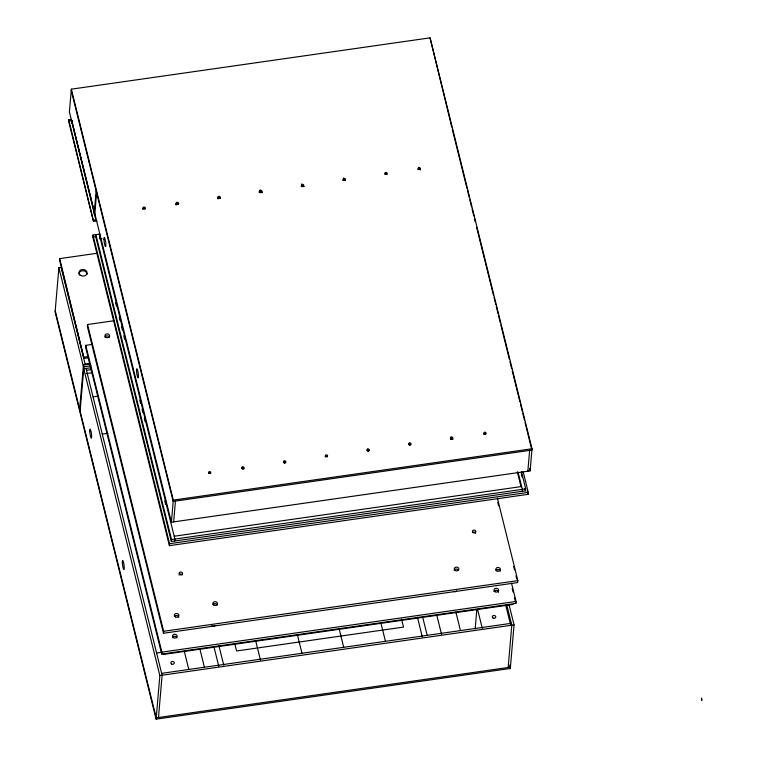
<?xml version="1.0" encoding="UTF-8"?>
<svg xmlns="http://www.w3.org/2000/svg" width="757" height="757" viewBox="0 0 757 757"><rect width="100%" height="100%" fill="white"/><g stroke="black" fill="none" stroke-linecap="round" stroke-linejoin="round"><path stroke-width="1.14" d="M97.028 220.94L93.518 221.441L68.613 121.063L68.726 119.757L71.063 119.426M95.533 216.644L95.42 217.94L71.555 120.013L171.394 522.216L530.108 470.892L532.001 448.769L430.052 37.85L71.347 89.175L69.398 111.951L94.303 212.339M85.304 364.77L61.147 267.41L58.895 267.732L55.1 311.979L156.112 719.15L510.313 668.469L514.05 624.875L508.941 604.266M97.085 253.273L59.68 258.62L59.566 259.925L84.008 358.43L88.683 357.758M71.915 123.192L72.029 121.886M93.518 221.441L68.726 119.757M96.139 190.859L94.19 213.635L94.653 215.508L96.603 192.732M523.134 471.715L528.263 492.372L528.093 494.321L169.388 545.646L92.818 236.988L92.979 235.039L99.99 234.036M79.655 409.187L83.45 364.94L90.462 363.937M84.008 358.43L59.68 258.62M80.119 411.07L83.913 366.814L83.45 364.94M91.597 344.501L85.749 345.343L85.588 347.293L161.695 654.076L515.886 603.395L516.056 601.446L511.514 583.127M114.421 320.665L87.538 324.516L87.367 326.466L163.484 633.249L517.674 582.568L517.845 580.619L497.396 498.201M99.952 236.969L99.782 238.919L102.119 238.587M169.388 545.646L169.559 543.696L92.979 235.039M171.394 522.216L173.296 500.093L71.347 89.175M156.112 719.15L159.85 675.547L83.743 368.763L90.679 367.779M161.695 654.076L161.866 652.127L85.749 345.343M163.484 633.249L163.644 631.3L87.538 324.516M171.347 541.492L171.517 539.542L95.865 234.632L95.704 236.591L171.347 541.492L525.538 490.82L525.708 488.861L521.441 471.668M173.656 521.895L175.435 501.077M158.487 717.522L162.112 675.225L85.995 368.441M174.725 541.009L174.895 539.06L99.252 234.15M430.052 37.85L451.74 126.987M475.159 628.972L476.834 609.451M522.16 491.302L522.321 489.353L518.062 472.15M508.165 667.494L511.789 625.197L506.679 604.588M527.847 471.223L529.635 450.396M701.862 700.197L701.465 698.001L701.786 700.234M68.613 121.063L72.123 120.562M142.562 208.658L145.467 208.26M175.861 203.907L178.784 203.472M217.335 197.956L220.287 197.549M258.856 192.032L261.742 191.606M343.025 179.986L345.362 179.655M417.836 169.284L420.646 168.868M175.756 204.731L178.094 204.39M217.836 198.703L220.173 198.372M259.925 192.685L262.263 192.354M302.005 186.667L304.342 186.326M93.631 220.145L95.969 219.814M92.818 236.988L96.319 236.487M84.112 357.134L87.623 356.623M85.125 364.041L89.799 363.369M83.913 366.814L90.925 365.811M86.468 370.324L91.143 369.653M86.184 373.57L91.824 372.766M93.13 396.867L97.644 396.223M102.195 434.14L107.835 433.326M450.633 439.353L452.97 439.022M173.296 500.093L532.001 448.769M174.195 536.24L521.63 486.533M171.517 539.542L525.708 488.861M169.559 543.696L528.263 492.372M163.644 631.3L517.845 580.619M161.866 652.127L516.056 601.446M156.671 652.988L161.184 652.345M163.266 654.483L512.943 604.446M161.648 673.352L511.325 623.314M159.85 675.547L514.05 624.875M452.298 129.267L466.984 188.455M467.533 190.66L469.264 197.634M469.813 199.848L471.545 206.812M472.094 209.027L473.797 215.915M474.365 218.215L475.245 221.735M476.645 227.393L493.46 295.173M494.018 297.416L495.74 304.352M496.299 306.594L498.011 313.53M498.57 315.773L500.282 322.662M500.85 324.961L509.404 359.424M509.963 361.685L511.675 368.602M512.243 370.873L519.936 401.882M520.494 404.162L522.207 411.06M522.775 413.341L524.487 420.239M525.055 422.52L531.887 450.074L173.183 501.399L71.234 90.471M529.531 468.602L530.108 470.892M527.241 490.877L528.093 494.321M521.28 473.627L522.131 477.061M524.97 488.52L525.538 490.82M517.324 471.819L521.024 486.713M418.517 167.297L419.085 169.587M497.794 502.44L498.645 505.875M513.7 566.548L514.552 569.983M515.971 575.708L516.823 579.143M512.196 588.52L513.047 591.946M514.467 597.67L515.886 603.395M505.78 605.354L510.492 624.336M509.849 664.873L510.426 667.172L156.226 717.844L55.214 310.682M509.745 666.179L510.313 668.469M451.03 437.243L451.598 439.533M477.582 609.385L482.294 628.376M455.875 612.101L460.436 630.467M343.508 178.027L344.075 180.327M409.291 443.214L409.859 445.504M436.675 614.741L441.511 634.234M422.605 616.86L427.156 635.227M417.448 617.277L422.274 636.732M301.769 183.998L302.336 186.298M367.561 449.185L368.129 451.475M401.541 619.075L403.528 627.089L236.581 650.973L234.878 644.103M380.866 622.831L385.427 641.198M260.03 189.969L260.597 192.269M339.127 628.802L343.687 647.169M284.083 461.127L284.651 463.426M297.397 634.773L301.948 653.14M242.344 467.097L242.921 469.397M255.658 640.744L260.493 660.265M218.915 645.683L223.741 665.138M213.919 646.715L218.764 666.236M115.575 302.592L116.436 306.027M119.275 317.486L120.126 320.93M121.555 326.655L122.407 330.099M123.826 335.834L124.678 339.268M139.752 400.018L140.603 403.462M142.023 409.187L142.884 412.631M144.303 418.356L145.155 421.8M164.78 500.888L165.632 504.332M199.791 648.635L204.343 666.974M184.301 651.351L188.73 669.216M58.895 267.732L83.336 366.237M79.201 275.217A4.04 3.331 4.9 0 1 79.078 274.923M78.917 273.703A4.04 3.331 4.9 0 1 83.232 270.751A4.04 3.331 4.9 0 1 86.951 274.431M179.002 574.989A1.732 1.429 4.9 0 1 182.267 574.923M472.614 532.512A1.732 1.429 4.9 0 1 475.67 533.344M104.882 337.158A2.309 1.902 4.9 0 1 109.386 337.575M495.901 570.381A2.309 1.902 4.9 0 1 500.235 571.157M174.318 616.548A2.309 1.902 4.9 0 1 178.766 617.333M212.944 604.55A2.309 1.902 4.9 0 1 217.25 605.155M454.172 570.362A2.309 1.902 4.9 0 1 458.591 570.447M493.942 591.558A2.309 1.902 4.9 0 1 498.456 592.343M172.407 637.744A2.309 1.902 4.9 0 1 176.93 637.81M215.158 625.604A2.309 1.902 4.9 0 1 211.742 625.651M456.689 590.914A2.309 1.902 4.9 0 1 454.143 591.624M241.871 468.536A1.154 0.946 4.9 0 1 243.962 468.924M283.506 462.735A1.154 0.946 4.9 0 1 285.682 462.868M325.207 456.859A1.154 0.946 4.9 0 1 327.384 456.812M366.975 450.793A1.154 0.946 4.9 0 1 369.066 450.756M408.761 444.738A1.154 0.946 4.9 0 1 410.748 444.7M450.557 438.682A1.154 0.946 4.9 0 1 452.658 439.42M176.097 204.769A1.154 0.946 4.9 0 1 176.816 203.614A1.154 0.946 4.9 0 1 178.274 204.191M217.808 198.713A1.154 0.946 4.9 0 1 219.899 198.05M259.537 192.656A1.154 0.946 4.9 0 1 260.654 191.625A1.154 0.946 4.9 0 1 261.827 192.685M301.267 186.591A1.154 0.946 4.9 0 1 302.393 185.654A1.154 0.946 4.9 0 1 303.566 186.619M343.006 180.535A1.154 0.946 4.9 0 1 345.296 180.554M384.925 174.11A1.154 0.946 4.9 0 1 387.016 174.498M418.271 169.275A1.154 0.946 4.9 0 1 420.315 169.909M142.78 209.273A1.154 0.946 4.9 0 1 143.906 208.326A1.154 0.946 4.9 0 1 145.079 209.292M208.544 473.38A1.154 0.946 4.9 0 1 210.635 473.513M483.695 434.177A1.154 0.946 4.9 0 1 485.871 434.14M171.574 664.003A1.732 1.429 4.9 0 0 174.28 663.028A1.732 1.429 4.9 0 0 171.82 661.552A1.732 1.429 4.9 0 0 171.574 664.003M493.053 618.005A1.732 1.429 4.9 0 0 495.759 617.031A1.732 1.429 4.9 0 0 493.299 615.555A1.732 1.429 4.9 0 0 493.053 618.005M80.772 275.453A4.04 3.331 4.9 0 0 87.064 273.126A4.04 3.331 4.9 0 0 81.302 269.719A4.04 3.331 4.9 0 0 80.772 275.453M122.35 562.394A4.608 0.71 81.9 0 0 123.874 569.519A4.608 0.71 81.9 0 0 123.665 562.99A4.608 0.71 81.9 0 0 122.35 562.394M89.761 431.045A4.608 0.71 81.9 0 0 91.294 438.18A4.608 0.71 81.9 0 0 91.077 431.651A4.608 0.71 81.9 0 0 89.761 431.045M179.863 574.62A1.732 1.429 4.9 0 0 182.56 573.617A1.732 1.429 4.9 0 0 180.09 572.16A1.732 1.429 4.9 0 0 179.863 574.62M473.144 532.654A1.732 1.429 4.9 0 0 475.841 531.66A1.732 1.429 4.9 0 0 473.371 530.193A1.732 1.429 4.9 0 0 473.144 532.654M105.971 337.319A2.309 1.902 4.9 0 0 109.566 335.985A2.309 1.902 4.9 0 0 106.273 334.036A2.309 1.902 4.9 0 0 105.971 337.319M496.81 570.892A2.309 1.902 4.9 0 0 500.405 569.567A2.309 1.902 4.9 0 0 497.112 567.618A2.309 1.902 4.9 0 0 496.81 570.892M175.331 616.889A2.309 1.902 4.9 0 0 178.926 615.564A2.309 1.902 4.9 0 0 175.633 613.615A2.309 1.902 4.9 0 0 175.331 616.889M213.862 605.061A2.309 1.902 4.9 0 0 217.458 603.736A2.309 1.902 4.9 0 0 214.165 601.787A2.309 1.902 4.9 0 0 213.862 605.061M455.26 570.523A2.309 1.902 4.9 0 0 458.856 569.198A2.309 1.902 4.9 0 0 455.553 567.248A2.309 1.902 4.9 0 0 455.26 570.523M495.031 591.719A2.309 1.902 4.9 0 0 498.626 590.384A2.309 1.902 4.9 0 0 495.324 588.435A2.309 1.902 4.9 0 0 495.031 591.719M173.542 637.716A2.309 1.902 4.9 0 0 177.138 636.382A2.309 1.902 4.9 0 0 173.845 634.432A2.309 1.902 4.9 0 0 173.542 637.716M103.964 239.401A4.608 0.71 81.9 0 0 105.497 246.527A4.608 0.71 81.9 0 0 105.28 239.997A4.608 0.71 81.9 0 0 103.964 239.401M136.544 370.75A4.608 0.71 81.9 0 0 138.077 377.875A4.608 0.71 81.9 0 0 137.869 371.346A4.608 0.71 81.9 0 0 136.544 370.75M242.297 468.555A1.154 0.946 4.9 0 0 244.095 467.892A1.154 0.946 4.9 0 0 242.448 466.918A1.154 0.946 4.9 0 0 242.297 468.555M284.036 462.584A1.154 0.946 4.9 0 0 285.834 461.912A1.154 0.946 4.9 0 0 284.187 460.937A1.154 0.946 4.9 0 0 284.036 462.584M325.775 456.613A1.154 0.946 4.9 0 0 327.573 455.941A1.154 0.946 4.9 0 0 325.926 454.966A1.154 0.946 4.9 0 0 325.775 456.613M367.505 450.642A1.154 0.946 4.9 0 0 369.302 449.97A1.154 0.946 4.9 0 0 367.656 448.996A1.154 0.946 4.9 0 0 367.505 450.642M409.253 444.662A1.154 0.946 4.9 0 0 411.051 443.999A1.154 0.946 4.9 0 0 409.395 443.025A1.154 0.946 4.9 0 0 409.253 444.662M450.983 438.691A1.154 0.946 4.9 0 0 452.781 438.029A1.154 0.946 4.9 0 0 451.134 437.054A1.154 0.946 4.9 0 0 450.983 438.691M176.665 203.993A1.154 0.946 4.9 0 0 178.463 203.321A1.154 0.946 4.9 0 0 176.816 202.346A1.154 0.946 4.9 0 0 176.665 203.993M218.404 198.012A1.154 0.946 4.9 0 0 220.202 197.35A1.154 0.946 4.9 0 0 218.555 196.375A1.154 0.946 4.9 0 0 218.404 198.012M260.143 192.041A1.154 0.946 4.9 0 0 261.941 191.379A1.154 0.946 4.9 0 0 260.294 190.404A1.154 0.946 4.9 0 0 260.143 192.041M301.873 186.071A1.154 0.946 4.9 0 0 303.671 185.408A1.154 0.946 4.9 0 0 302.024 184.434A1.154 0.946 4.9 0 0 301.873 186.071M343.612 180.1A1.154 0.946 4.9 0 0 345.41 179.437A1.154 0.946 4.9 0 0 343.763 178.463A1.154 0.946 4.9 0 0 343.612 180.1M385.351 174.129A1.154 0.946 4.9 0 0 387.149 173.467A1.154 0.946 4.9 0 0 385.502 172.492A1.154 0.946 4.9 0 0 385.351 174.129M418.63 169.369A1.154 0.946 4.9 0 0 420.428 168.697A1.154 0.946 4.9 0 0 418.772 167.732A1.154 0.946 4.9 0 0 418.63 169.369M143.395 208.743A1.154 0.946 4.9 0 0 145.193 208.08A1.154 0.946 4.9 0 0 143.537 207.106A1.154 0.946 4.9 0 0 143.395 208.743M209.027 473.314A1.154 0.946 4.9 0 0 210.825 472.652A1.154 0.946 4.9 0 0 209.178 471.677A1.154 0.946 4.9 0 0 209.027 473.314M484.262 433.931A1.154 0.946 4.9 0 0 486.06 433.269A1.154 0.946 4.9 0 0 484.414 432.294A1.154 0.946 4.9 0 0 484.262 433.931"/></g></svg>
